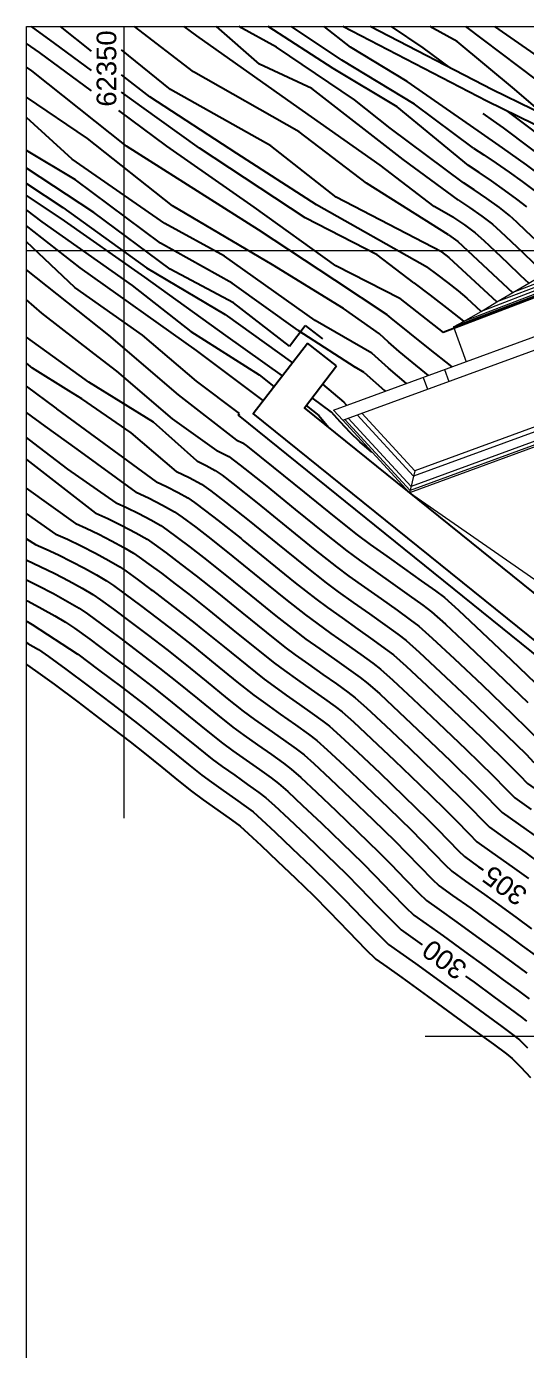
# Model space of a CAD drawing. Extents: x 62344 to 62624, y 108620 to 109406.
# Drawn here: x 62487.3 to 62519.1, y 108680 to 108764.3 of the extents above; entities that cross this region are included whole.
import ezdxf
from ezdxf.enums import TextEntityAlignment as Align

# ---------------------------------------------------------------- set-up
doc = ezdxf.new("R2010")
doc.units = 0
doc.header["$LTSCALE"] = 0.039369
doc.header["$MEASUREMENT"] = 0
for name, color, linetype in [('coordinate', 2, 'Continuous'), ('curve livello 1m', 2, 'Continuous'), ('curve livello 5m', 7, 'Continuous'), ('curve livello di scavo 1 m', 2, 'Continuous'), ('LIN010CO', 50, 'Continuous'), ('LIN018CO', 6, 'Continuous'), ('LIN025CO', 7, 'Continuous'), ('sezioni', 7, 'Continuous'), ('Strade', 7, 'Continuous')]:
    doc.layers.add(name, color=color, linetype=linetype)
doc.styles.add('ARIAL', font='arial.ttf')

msp = doc.modelspace()

# ---------------------------------------------------------------- linework, layer by layer
at = {"layer": 'coordinate', "linetype": 'Continuous', "lineweight": 0}
for p, q in [((62493.49999, 108764.27057), (62493.49999, 108713.88006)), ((62487.31004, 108750.00002), (62623.7144, 108750.00002)), ((62512.68886, 108700.00002), (62623.7144, 108700.00002))]:
    msp.add_line(p, q, dxfattribs=at)
at = {"layer": 'curve livello 1m'}
for p, q in [((62505.11393, 108740.14814), (62505.91584, 108739.50555)), ((62505.91584, 108739.50555), (62506.55465, 108738.74774))]:
    msp.add_line(p, q, dxfattribs=at)
at = {"layer": 'curve livello 1m', "flags": 128}
for points in [[(62491.45295, 108761.47571), (62489.10625, 108763.17662), (62487.63836, 108764.27057)], [(62491.45295, 108762.70537), (62489.46672, 108764.27057)], [(62491.54433, 108764.25743), (62491.52807, 108764.27057)], [(62514.18049, 108751.00457), (62508.96493, 108754.30489), (62504.66415, 108757.56429), (62497.93552, 108761.37849), (62494.18906, 108764.27057)], [(62514.81277, 108753.20944), (62511.28269, 108755.79706), (62505.48765, 108760.32324), (62502.13739, 108761.86214), (62499.41748, 108764.27057)], [(62515.12891, 108754.31188), (62510.46776, 108757.78858), (62508.20407, 108759.59905), (62503.22396, 108762.94843), (62500.83613, 108764.27057)], [(62515.44505, 108755.41431), (62510.9205, 108759.14643), (62506.84586, 108761.59057), (62502.6934, 108764.27057)], [(62515.7612, 108756.51675), (62512.00707, 108759.32748), (62507.38914, 108762.13371), (62504.18302, 108764.27057)], [(62514.27822, 108761.63581), (62512.57203, 108762.90417), (62510.54721, 108764.27057)], [(62518.3908, 108760.28126), (62514.72349, 108763.31052), (62512.99495, 108764.27057)], [(62519.77841, 108760.87722), (62515.28234, 108764.27057)], [(62513.7326, 108749.92772), (62507.02264, 108753.40335), (62502.8606, 108756.66276), (62496.4788, 108760.26891), (62493.36888, 108762.78265)], [(62510.27009, 108745.91927), (62506.93366, 108748.12786), (62502.07795, 108751.31792), (62493.68449, 108756.6578), (62487.64953, 108761.44289), (62487.31004, 108761.68139)], [(62512.85103, 108748.93509), (62505.77403, 108752.9179), (62500.71021, 108756.17731), (62495.16082, 108759.78346), (62493.36888, 108761.19557)], [(62512.91452, 108742.0564), (62511.63886, 108743.08341), (62511.04782, 108743.58373), (62510.35927, 108744.18019), (62509.77978, 108744.69385), (62507.4886, 108746.32479), (62502.97972, 108749.09875), (62496.59792, 108752.8436), (62491.18727, 108757.14325), (62487.31004, 108759.77756)], [(62511.96946, 108747.94247), (62509.63899, 108749.72289), (62505.06075, 108752.08076), (62498.33211, 108756.5191), (62494.65564, 108759.15437), (62493.36888, 108760.08703)], [(62520.33671, 108758.59358), (62518.3908, 108760.28126)], [(62521.02535, 108755.29481), (62517.68564, 108757.81022), (62517.04223, 108758.2697), (62516.39348, 108758.72162)], [(62521.35529, 108756.30169), (62517.92932, 108758.88207)], [(62509.28946, 108743.46844), (62505.68505, 108745.56195), (62499.92756, 108749.65354), (62496.11235, 108751.73402), (62490.21612, 108755.82561), (62487.31004, 108758.46682)], [(62504.58578, 108744.94014), (62500.41313, 108747.91982), (62495.83488, 108750.48573), (62490.42423, 108754.50798), (62487.31004, 108756.36792)], [(62515.7612, 108756.51675), (62516.42927, 108756.0932), (62517.21332, 108755.56878), (62518.05087, 108754.98756), (62518.87945, 108754.39361), (62519.63656, 108753.831)], [(62519.16354, 108752.79155), (62518.53047, 108753.28346), (62517.75284, 108753.85464), (62516.91989, 108754.44214), (62516.12089, 108754.98302), (62515.44505, 108755.41431)], [(62487.31004, 108754.26567), (62489.61951, 108752.73982), (62494.94502, 108748.90646), (62499.95101, 108745.92495), (62504.24356, 108742.86499)], [(62519.74817, 108750.66093), (62519.13304, 108751.24979), (62518.53466, 108751.82147), (62518.06735, 108752.2393), (62517.42141, 108752.73694), (62516.62453, 108753.31301), (62515.81445, 108753.87038), (62515.12891, 108754.31188)], [(62503.60288, 108742.03768), (62500.00426, 108744.59392), (62494.83851, 108748.3208), (62489.513, 108752.04768), (62487.31004, 108753.50349)], [(62514.81277, 108753.20944), (62515.5095, 108752.75461), (62516.3089, 108752.19076), (62516.97116, 108751.68706), (62516.97116, 108751.68706), (62517.49911, 108751.22093), (62518.17165, 108750.58462), (62518.90288, 108749.88081), (62519.60691, 108749.21221), (62520.19781, 108748.6815), (62520.19781, 108748.6815), (62520.35521, 108748.56004)], [(62487.31004, 108752.5869), (62488.28813, 108751.83472), (62494.03969, 108747.78839), (62497.76755, 108744.86013), (62502.13447, 108742.09159), (62503.06799, 108741.34697)], [(62502.37416, 108740.45102), (62498.14033, 108743.63559), (62490.73787, 108748.90646), (62487.31004, 108751.5884)], [(62514.18049, 108751.00457), (62514.77878, 108750.58257), (62518.2617, 108747.33831)], [(62513.7326, 108749.92772), (62514.20231, 108749.55891), (62517.24634, 108746.74576)], [(62500.71185, 108737.9424), (62496.98844, 108740.81076), (62492.5526, 108744.6119), (62487.31004, 108748.78345)], [(62512.85103, 108748.93509), (62513.42522, 108748.50696), (62514.10858, 108747.97798), (62514.78458, 108747.43962), (62515.33671, 108746.98338), (62515.33671, 108746.98338), (62516.23345, 108746.15466)], [(62511.96946, 108747.94247), (62513.00935, 108747.16711), (62514.24692, 108746.2091), (62515.12647, 108745.50864)], [(62491.60219, 108743.46203), (62488.29788, 108746.02595), (62487.31004, 108746.87886)], [(62514.40838, 108742.60362), (62512.90364, 108743.78313), (62510.53064, 108745.69357), (62510.27009, 108745.91927)], [(62490.66989, 108742.06676), (62487.31004, 108744.50124)], [(62504.58578, 108744.94014), (62508.2428, 108742.59119)], [(62512.91451, 108742.05641), (62511.63886, 108743.08341), (62511.04782, 108743.58373), (62510.35927, 108744.18019), (62509.77978, 108744.69385)], [(62490.01397, 108741.08513), (62487.70044, 108742.51693), (62487.31004, 108742.82805)], [(62499.42957, 108737.27701), (62496.60822, 108739.2903), (62493.05955, 108742.33121), (62491.60219, 108743.46203)], [(62511.49478, 108741.53636), (62510.36723, 108742.51311), (62509.28946, 108743.46844)], [(62498.14728, 108736.61162), (62495.39243, 108739.08258), (62491.28506, 108741.62102), (62490.66989, 108742.06676)], [(62508.79915, 108742.24302), (62508.2428, 108742.59119)], [(62508.79915, 108742.24302), (62510.10078, 108741.10338), (62510.16426, 108741.04898)], [(62496.865, 108735.94623), (62493.97352, 108738.41064), (62490.83698, 108740.57578), (62490.01397, 108741.08513)], [(62506.14776, 108741.49905), (62507.51717, 108740.36185)], [(62506.72061, 108739.71535), (62505.48981, 108740.6393)], [(62507.71116, 108740.15039), (62507.51717, 108740.36185)], [(62488.508, 108738.83132), (62487.31004, 108739.69629)], [(62509.30606, 108737.1805), (62508.84401, 108737.56145), (62508.53368, 108737.82637), (62507.94396, 108738.40287), (62507.27245, 108739.10249), (62506.72061, 108739.71535)], [(62494.30043, 108734.61544), (62490.53827, 108737.36541), (62488.508, 108738.83132)], [(62487.784, 108737.74779), (62487.31004, 108738.11074)], [(62493.01815, 108733.95005), (62489.94083, 108736.09619), (62487.784, 108737.74779)], [(62500.71185, 108737.9424), (62501.05568, 108737.76702), (62501.38533, 108737.52185), (62503.01541, 108736.2247), (62504.98483, 108734.62306), (62506.90025, 108733.06657), (62508.36832, 108731.90488), (62508.36832, 108731.90488), (62509.19989, 108731.29202), (62510.24557, 108730.54564), (62511.37274, 108729.7499), (62512.4488, 108728.98896), (62513.34111, 108728.34697), (62513.91707, 108727.9081), (62513.91707, 108727.9081), (62514.82321, 108727.10191), (62516.30812, 108725.72054), (62518.17208, 108723.95331), (62520.21538, 108721.98958)], [(62499.42957, 108737.27701), (62500.18966, 108736.8893), (62500.91842, 108736.3473), (62502.50357, 108735.0859), (62504.41872, 108733.5284), (62506.28136, 108732.0148), (62507.70898, 108730.88512), (62507.70898, 108730.88512), (62508.51763, 108730.28915), (62509.53449, 108729.56334), (62510.63061, 108728.78953), (62511.67701, 108728.04956), (62512.54473, 108727.42527), (62513.10482, 108726.99848), (62513.10482, 108726.99848), (62513.98599, 108726.21452), (62515.42997, 108724.8712), (62517.24257, 108723.15268), (62519.22957, 108721.24306)], [(62491.73587, 108733.28466), (62487.32705, 108736.69347), (62487.31004, 108736.70296)], [(62496.865, 108735.94623), (62497.67413, 108735.56516), (62498.45763, 108735.13387), (62498.45763, 108735.13387), (62499.04676, 108734.70948), (62499.98459, 108733.99821), (62499.98459, 108733.99821), (62501.47991, 108732.80831), (62503.28651, 108731.33908), (62505.04358, 108729.91127), (62506.39029, 108728.84561), (62506.39029, 108728.84561), (62507.15311, 108728.28342), (62508.11234, 108727.59875), (62509.14633, 108726.86879), (62510.13342, 108726.17076), (62510.95197, 108725.58185), (62511.48031, 108725.17925), (62511.48031, 108725.17925), (62512.31154, 108724.43972), (62513.67368, 108723.17254), (62515.38355, 108721.55142), (62517.25793, 108719.75003), (62519.11363, 108717.94208), (62519.11363, 108717.94208), (62519.62231, 108717.42258)], [(62498.14728, 108736.61162), (62498.74493, 108736.33015), (62499.32365, 108736.01159), (62499.32365, 108736.01159), (62499.7588, 108735.69812), (62500.45151, 108735.17276), (62500.45151, 108735.17276), (62501.99174, 108733.9471), (62503.85262, 108732.43374), (62505.66247, 108730.96304), (62507.04963, 108729.86537), (62507.04963, 108729.86537), (62507.83537, 108729.28629), (62508.82342, 108728.58105), (62509.88847, 108727.82916), (62510.90521, 108727.11016), (62511.74835, 108726.50356), (62512.29257, 108726.08887), (62512.29257, 108726.08887), (62513.14876, 108725.32712), (62514.55183, 108724.02187), (62516.31306, 108722.35205), (62518.24375, 108720.49655), (62520.15519, 108718.63429)], [(62490.45358, 108732.61927), (62487.31004, 108734.88338)], [(62494.30043, 108734.61544), (62495.08125, 108734.26001), (62495.97946, 108733.80186), (62496.7256, 108733.37844), (62496.7256, 108733.37844), (62497.2216, 108733.02817), (62498.08278, 108732.38768), (62499.05077, 108731.64913), (62499.05077, 108731.64913), (62500.45624, 108730.53071), (62502.1543, 108729.14976), (62503.80581, 108727.80773), (62505.0716, 108726.8061), (62505.0716, 108726.8061), (62505.78859, 108726.27769), (62506.69018, 108725.63415), (62507.66205, 108724.94805), (62508.58984, 108724.29196), (62509.3592, 108723.73843), (62509.8558, 108723.36002), (62509.8558, 108723.36002), (62510.63709, 108722.66492), (62511.91739, 108721.47388), (62513.52453, 108719.95015), (62515.28629, 108718.257), (62517.0305, 108716.55767), (62517.0305, 108716.55767), (62517.80452, 108715.76717), (62518.40871, 108715.15563), (62518.40871, 108715.15563), (62519.44203, 108714.42066)], [(62493.01815, 108733.95005), (62493.67905, 108733.65529), (62494.46172, 108733.27019), (62495.23296, 108732.86269), (62495.85958, 108732.50072), (62495.85958, 108732.50072), (62496.2435, 108732.2336), (62496.91066, 108731.74355), (62497.73334, 108731.12556), (62498.58386, 108730.47458), (62498.58386, 108730.47458), (62499.94441, 108729.39191), (62501.5882, 108728.05509), (62503.18692, 108726.75596), (62504.41225, 108725.78634), (62504.41225, 108725.78634), (62505.10632, 108725.27482), (62505.97911, 108724.65185), (62506.91991, 108723.98768), (62507.81804, 108723.35256), (62508.56282, 108722.81672), (62509.04355, 108722.45041), (62509.04355, 108722.45041), (62509.79986, 108721.77752), (62511.03925, 108720.62455), (62512.59502, 108719.14952), (62514.30047, 108717.51048), (62515.98893, 108715.86547), (62515.98893, 108715.86547), (62516.55774, 108715.28789), (62517.21142, 108714.61433), (62517.60339, 108714.2231), (62517.60339, 108714.2231), (62518.6059, 108713.51005), (62519.98356, 108712.53545)], [(62490.45358, 108732.61927), (62491.11912, 108732.32653), (62491.90745, 108731.94778), (62492.73042, 108731.52801), (62493.49985, 108731.11219), (62494.12755, 108730.74529), (62494.12755, 108730.74529), (62494.4901, 108730.49597), (62495.10816, 108730.04646), (62495.89719, 108729.45962), (62496.77266, 108728.79834), (62497.65003, 108728.12549), (62497.65003, 108728.12549), (62498.92074, 108727.11431), (62500.45599, 108725.86577), (62501.94914, 108724.65242), (62503.09356, 108723.74683), (62503.09356, 108723.74683), (62503.7418, 108723.26909), (62504.55695, 108722.68725), (62505.43563, 108722.06694), (62506.27446, 108721.47376), (62506.97006, 108720.9733), (62507.41904, 108720.63118), (62507.41904, 108720.63118), (62508.12542, 108720.00273), (62509.28296, 108718.92588), (62510.73599, 108717.54826), (62512.32884, 108716.01745), (62513.9058, 108714.48106), (62513.9058, 108714.48106), (62514.64107, 108713.73445), (62515.48606, 108712.86377), (62515.99273, 108712.35805), (62515.99273, 108712.35805), (62516.93364, 108711.68881), (62518.22664, 108710.7741), (62518.22664, 108710.7741), (62519.26293, 108710.02438)], [(62491.73587, 108733.28466), (62492.49359, 108732.94672), (62493.39092, 108732.5052), (62494.27515, 108732.038), (62494.99357, 108731.623), (62494.99357, 108731.623), (62495.43373, 108731.31675), (62496.19862, 108730.75491), (62497.14183, 108730.04638), (62498.11694, 108729.30004), (62498.11694, 108729.30004), (62499.43257, 108728.25311), (62501.02209, 108726.96043), (62502.56803, 108725.70419), (62503.75291, 108724.76659), (62503.75291, 108724.76659), (62504.42406, 108724.27195), (62505.26803, 108723.66955), (62506.17777, 108723.02731), (62507.04625, 108722.41316), (62507.76644, 108721.89501), (62508.2313, 108721.54079), (62508.2313, 108721.54079), (62508.96264, 108720.89012), (62510.1611, 108719.77522), (62511.6655, 108718.34889), (62513.31465, 108716.76397), (62514.94737, 108715.17327), (62514.94737, 108715.17327), (62515.59941, 108714.51117), (62516.34874, 108713.73905), (62516.79806, 108713.29058), (62516.79806, 108713.29058), (62517.76977, 108712.59943), (62519.1051, 108711.65478), (62519.1051, 108711.65478), (62520.02419, 108710.98984)], [(62487.31004, 108731.64844), (62487.88902, 108731.28849)], [(62487.88902, 108731.28849), (62488.55592, 108730.99807), (62489.33995, 108730.62801), (62490.17852, 108730.21024), (62491.00903, 108729.77667), (62491.76889, 108729.35923), (62492.39552, 108728.98986), (62492.39552, 108728.98986), (62492.84022, 108728.68404), (62493.59833, 108728.13266), (62494.56617, 108727.41285), (62495.64002, 108726.60172), (62496.7162, 108725.7764), (62496.7162, 108725.7764), (62497.89707, 108724.83672), (62499.32378, 108723.67645), (62500.71136, 108722.54889), (62501.77487, 108721.70732), (62501.77487, 108721.70732), (62502.51945, 108721.161), (62503.45972, 108720.49295), (62504.42966, 108719.80853), (62505.26327, 108719.21308), (62505.79453, 108718.81195), (62505.79453, 108718.81195), (62506.45097, 108718.22793), (62507.52667, 108717.22722), (62508.87697, 108715.94699), (62510.3572, 108714.52442), (62511.82267, 108713.09665), (62511.82267, 108713.09665), (62512.4649, 108712.44761), (62513.26007, 108711.62865), (62513.9764, 108710.89277), (62514.38208, 108710.49299), (62514.38208, 108710.49299), (62515.26138, 108709.86758), (62516.46971, 108709.01276), (62516.46971, 108709.01276), (62517.53082, 108708.24549), (62518.55316, 108707.50236), (62519.47383, 108706.82948)], [(62487.31004, 108730.31683), (62487.33524, 108730.30586), (62488.19169, 108729.90161), (62489.10772, 108729.44525), (62490.01494, 108728.97163), (62490.84499, 108728.51563), (62491.5295, 108728.11214), (62491.5295, 108728.11214), (62492.01528, 108727.77808), (62492.84342, 108727.17577), (62493.90065, 108726.38947), (62495.0737, 108725.50342), (62496.24929, 108724.60186), (62496.24929, 108724.60186), (62497.38524, 108723.69792), (62498.75767, 108722.58179), (62500.09247, 108721.49712), (62501.11553, 108720.68757), (62501.11553, 108720.68757), (62501.83178, 108720.16203), (62502.73628, 108719.51939), (62503.66932, 108718.861), (62504.47122, 108718.2882), (62504.98228, 108717.90233), (62504.98228, 108717.90233), (62505.61374, 108717.34053), (62506.64853, 108716.37789), (62507.94746, 108715.14636), (62509.37138, 108713.7779), (62510.78111, 108712.40445), (62510.78111, 108712.40445), (62511.48261, 108711.6955), (62512.35118, 108710.80095), (62513.13363, 108709.99714), (62513.57675, 108709.56047), (62513.57675, 108709.56047), (62514.42524, 108708.95696), (62515.59125, 108708.13209), (62515.59125, 108708.13209), (62516.75023, 108707.29405), (62517.86686, 108706.48238), (62518.87245, 108705.74744), (62519.69832, 108705.13958)], [(62487.31004, 108729.04239), (62488.03691, 108728.68026), (62489.02085, 108728.16659), (62489.9211, 108727.67204), (62490.66349, 108727.23442), (62490.66349, 108727.23442), (62491.19034, 108726.87211), (62492.08851, 108726.21887), (62493.23514, 108725.36608), (62494.50738, 108724.40511), (62495.78238, 108723.42732), (62495.78238, 108723.42732), (62496.87341, 108722.55912), (62498.19157, 108721.48713), (62499.47358, 108720.44535), (62500.45618, 108719.66781), (62500.45618, 108719.66781), (62501.14411, 108719.16305), (62502.01284, 108718.54583), (62502.90899, 108717.91348), (62503.67918, 108717.36333), (62504.17003, 108716.99272), (62504.17003, 108716.99272), (62504.77652, 108716.45313), (62505.77038, 108715.52856), (62507.01795, 108714.34573), (62508.38556, 108713.03138), (62509.73954, 108711.71225), (62509.73954, 108711.71225), (62510.50032, 108710.94339), (62511.44229, 108709.97324), (62512.29085, 108709.10152), (62512.77142, 108708.62794), (62512.77142, 108708.62794), (62513.58911, 108708.04634), (62514.71279, 108707.25142), (62514.71279, 108707.25142), (62515.96964, 108706.34261), (62517.18056, 108705.4624), (62518.27107, 108704.66539), (62519.16668, 108704.0062)], [(62487.31004, 108727.73751), (62487.4266, 108727.67805), (62488.31673, 108727.20535), (62489.1238, 108726.75634), (62489.79747, 108726.35671), (62489.79747, 108726.35671), (62490.3654, 108725.96615), (62491.3336, 108725.26198), (62492.56963, 108724.3427), (62493.94106, 108723.3068), (62495.31547, 108722.25277), (62495.31547, 108722.25277), (62496.36157, 108721.42032), (62497.62546, 108720.39246), (62498.85469, 108719.39358), (62499.79683, 108718.64806), (62499.79683, 108718.64806), (62500.45644, 108718.16408), (62501.2894, 108717.57227), (62502.14866, 108716.96595), (62502.88713, 108716.43846), (62503.35777, 108716.0831), (62503.35777, 108716.0831), (62503.93929, 108715.56573), (62504.89224, 108714.67923), (62506.08844, 108713.5451), (62507.39974, 108712.28487), (62508.69797, 108711.02004), (62508.69797, 108711.02004), (62509.51804, 108710.19128), (62510.5334, 108709.14554), (62511.44808, 108708.20589), (62511.9661, 108707.69541), (62511.9661, 108707.69541), (62512.75298, 108707.13573), (62513.83433, 108706.37075), (62515.18905, 108705.39117), (62516.49426, 108704.44242), (62517.66969, 108703.58335), (62518.63504, 108702.87283), (62519.31004, 108702.36972)], [(62487.31004, 108725.04854), (62487.40024, 108724.99784), (62488.06544, 108724.60127), (62488.06544, 108724.60127), (62488.71552, 108724.15422), (62489.82378, 108723.34819), (62491.2386, 108722.29593), (62492.80842, 108721.11018), (62494.38164, 108719.90368), (62494.38164, 108719.90368), (62495.33791, 108719.14273), (62496.49325, 108718.20314), (62497.61691, 108717.29004), (62498.47814, 108716.60855), (62498.47814, 108716.60855), (62499.0811, 108716.16613), (62499.84253, 108715.62515), (62500.62799, 108715.0709), (62501.30305, 108714.58871), (62501.73326, 108714.26387), (62501.73326, 108714.26387), (62502.26484, 108713.79093), (62503.13595, 108712.98056), (62504.22942, 108711.94384), (62505.42811, 108710.79183), (62506.61484, 108709.63563), (62506.61484, 108709.63563), (62507.55346, 108708.68706), (62508.71562, 108707.49013), (62509.76254, 108706.41464), (62510.35544, 108705.83036), (62510.35544, 108705.83036), (62511.08072, 108705.31449), (62512.0774, 108704.60941), (62512.0774, 108704.60941), (62513.62787, 108703.48829), (62515.12167, 108702.40245), (62516.46692, 108701.41926), (62517.57176, 108700.60608), (62518.34429, 108700.03028), (62518.69264, 108699.75921), (62518.69264, 108699.75921), (62519.21276, 108699.24946)], [(62487.31004, 108723.64749), (62487.89059, 108723.24825), (62489.06886, 108722.39129), (62490.57309, 108721.27254), (62492.2421, 108720.01187), (62493.91473, 108718.72914), (62493.91473, 108718.72914), (62494.82607, 108718.00393), (62495.92714, 108717.10848), (62496.99802, 108716.23827), (62497.8188, 108715.58879), (62497.8188, 108715.58879), (62498.56569, 108715.0439), (62499.49852, 108714.38398), (62500.36704, 108713.76784), (62500.92101, 108713.35426), (62500.92101, 108713.35426), (62501.42762, 108712.90354), (62502.2578, 108712.13123), (62503.29991, 108711.14321), (62504.44229, 108710.04532), (62505.57328, 108708.94343), (62505.57328, 108708.94343), (62506.57117, 108707.93494), (62507.80673, 108706.66243), (62508.91977, 108705.51901), (62509.55011, 108704.89783), (62509.55011, 108704.89783), (62510.24459, 108704.40388), (62511.19894, 108703.72874), (62511.19894, 108703.72874), (62512.84728, 108702.53685), (62514.43537, 108701.38247), (62515.86554, 108700.33722), (62517.04012, 108699.47271), (62517.86142, 108698.86056), (62518.23176, 108698.57238), (62518.23176, 108698.57238), (62518.78579, 108698.02571), (62519.39925, 108697.35441)]]:
    msp.add_lwpolyline(points, dxfattribs=at)
at = {"layer": 'curve livello 5m'}
for p, q in [((62504.0531, 108743.92564), (62505.0619, 108745.22831)), ((62505.0619, 108745.22831), (62506.15439, 108744.38226)), ((62501.10878, 108731.55508), (62503.74529, 108729.41159)), ((62495.34058, 108728.35398), (62498.04192, 108726.26755)), ((62487.68128, 108726.20116), (62490.5433, 108724.33082))]:
    msp.add_line(p, q, dxfattribs=at)
at = {"layer": 'curve livello 5m', "flags": 128}
for points in [[(62514.49663, 108752.10701), (62513.27473, 108752.80978), (62509.83393, 108755.43497), (62504.31053, 108759.32748), (62498.1533, 108763.67262), (62497.34715, 108764.27057)], [(62516.07734, 108757.61919), (62511.55433, 108760.77586), (62507.93243, 108762.94843), (62506.26494, 108764.27057)], [(62521.16602, 108761.47319), (62517.12926, 108764.27057)], [(62491.45295, 108760.18371), (62488.1351, 108762.62182), (62487.31004, 108763.18619)], [(62511.08789, 108746.94984), (62507.00303, 108749.0294), (62501.80048, 108752.77425), (62496.25109, 108756.6578), (62493.18338, 108758.9121)], [(62522.62811, 108752.8036), (62522.33248, 108753.03443), (62522.33248, 108753.03443), (62520.69541, 108754.28793), (62519.14931, 108755.45243), (62517.61967, 108756.5448), (62516.07734, 108757.61919)], [(62504.0531, 108743.92564), (62500.4825, 108746.67153), (62496.45919, 108748.82135), (62491.60347, 108752.42751), (62487.31004, 108755.24487)], [(62514.49663, 108752.10701), (62515.19818, 108751.63847), (62515.87497, 108751.13482), (62515.87497, 108751.13482), (62516.43883, 108750.64183), (62517.14821, 108749.97732), (62517.93756, 108749.21967), (62518.74133, 108748.44722), (62519.28389, 108747.93621)], [(62500.87913, 108739.63194), (62498.12908, 108741.69769), (62494.70715, 108744.6119), (62490.39805, 108747.65282), (62487.31004, 108750.55291)], [(62511.08789, 108746.94984), (62513.84567, 108744.78448)], [(62531.68365, 108730.856), (62532.97696, 108733.52675), (62520.33387, 108747.26729), (62513.84567, 108744.78449)], [(62489.24802, 108739.93881), (62489.19403, 108739.9785), (62487.31004, 108741.37905)], [(62495.58272, 108735.28083), (62489.24802, 108739.93881)], [(62556.42173, 108685.09144), (62545.12036, 108700.49818), (62536.6163, 108707.3683), (62530.04081, 108715.95904), (62500.79997, 108739.53375), (62500.79997, 108739.53375), (62500.87913, 108739.63194)], [(62495.58272, 108735.28083), (62496.22951, 108734.98641), (62496.97355, 108734.6069), (62497.59162, 108734.25615), (62497.59162, 108734.25615), (62498.00248, 108733.96601), (62498.71584, 108733.43546), (62499.51768, 108732.82367), (62500.96807, 108731.66951), (62501.10878, 108731.55508)], [(62489.1713, 108731.95388), (62487.31004, 108733.27154)], [(62489.1713, 108731.95388), (62489.91224, 108731.62797), (62490.7899, 108731.20631), (62491.70611, 108730.73898), (62492.56271, 108730.27604), (62493.26154, 108729.86757), (62493.66516, 108729.59), (62494.35325, 108729.08956), (62495.23168, 108728.43624), (62495.34058, 108728.35398)], [(62503.74529, 108729.41159), (62504.42469, 108728.8595), (62505.73094, 108727.82586), (62505.73094, 108727.82586), (62506.47085, 108727.28055), (62507.40126, 108726.61645), (62508.40419, 108725.90842), (62509.36163, 108725.23136), (62510.15558, 108724.66014), (62510.66806, 108724.26964), (62510.66806, 108724.26964), (62511.47431, 108723.55232), (62512.79554, 108722.32321), (62514.45404, 108720.75078), (62516.27211, 108719.00352), (62518.07206, 108717.24988), (62518.71342, 108716.59487), (62519.21404, 108716.08816), (62519.21404, 108716.08816), (62520.27816, 108715.33128), (62521.74048, 108714.29679), (62521.74048, 108714.29679), (62522.17311, 108713.98315)], [(62487.31004, 108726.40685), (62487.34362, 108726.38901), (62487.68128, 108726.20116)], [(62498.04192, 108726.26755), (62498.40891, 108725.97552), (62499.88988, 108724.77111), (62501.33025, 108723.60066), (62502.43422, 108722.72708), (62502.43422, 108722.72708), (62503.05954, 108722.26622), (62503.84588, 108721.70496), (62504.69349, 108721.10657), (62505.50267, 108720.53436), (62506.17367, 108720.05159), (62506.60679, 108719.72156), (62506.60679, 108719.72156), (62507.28819, 108719.11533), (62508.40482, 108718.07655), (62509.80648, 108716.74763), (62511.34302, 108715.27093), (62512.86424, 108713.78886), (62512.86424, 108713.78886), (62513.44718, 108713.19973), (62514.16896, 108712.45635), (62514.81917, 108711.7884), (62515.18741, 108711.42552), (62515.18741, 108711.42552), (62516.09751, 108710.7782), (62516.38074, 108710.57783)], [(62490.5433, 108724.33082), (62490.57869, 108724.30508), (62491.90412, 108723.31931), (62493.37474, 108722.20849), (62494.84855, 108721.07823), (62494.84855, 108721.07823), (62495.84974, 108720.28153), (62497.05936, 108719.2978), (62498.2358, 108718.34181), (62499.13749, 108717.6283), (62499.13749, 108717.6283), (62499.76877, 108717.16511), (62500.56597, 108716.59871), (62501.38832, 108716.01843), (62502.09509, 108715.51358), (62502.54552, 108715.17349), (62502.54552, 108715.17349), (62503.10207, 108714.67833), (62504.01409, 108713.82989), (62505.15893, 108712.74447), (62506.41392, 108711.53835), (62507.65641, 108710.32784), (62507.65641, 108710.32784), (62508.53575, 108709.43917), (62509.62451, 108708.31783), (62510.60531, 108707.31026), (62511.16077, 108706.76289), (62511.16077, 108706.76289), (62511.91685, 108706.22511), (62512.50977, 108705.80566)], [(62515.26292, 108703.81862), (62515.80797, 108703.42243), (62517.0683, 108702.50131), (62518.1034, 108701.73946), (62518.82717, 108701.2), (62519.15353, 108700.94604)]]:
    msp.add_lwpolyline(points, dxfattribs=at)
at = {"layer": 'curve livello di scavo 1 m', "linetype": 'Continuous', "lineweight": 0}
for p, q in [((62520.36151, 108747.38494), (62514.49451, 108745.13984)), ((62514.49451, 108745.13984), (62515.30345, 108742.93149))]:
    msp.add_line(p, q, dxfattribs=at)
at = {"layer": 'curve livello di scavo 1 m', "linetype": 'Continuous', "lineweight": 0, "flags": 128}
for points in [[(62533.14063, 108732.94696), (62533.45557, 108733.59734), (62520.44443, 108747.73788), (62516.25501, 108746.13474)], [(62532.30676, 108735.14125), (62520.49971, 108747.97318), (62517.25976, 108746.73336)], [(62530.07902, 108737.85773), (62520.55499, 108748.20848), (62518.26732, 108747.33307)], [(62532.41443, 108731.90621), (62533.21626, 108733.56204), (62520.38915, 108747.50259), (62515.14335, 108745.4952)]]:
    msp.add_lwpolyline(points, dxfattribs=at)
at = {"layer": 'LIN010CO', "linetype": 'Continuous', "lineweight": 0}
for p, q in [((62511.79352, 108734.97843), (62507.7915, 108739.32784)), ((62511.95592, 108735.64806), (62508.37378, 108739.54113)), ((62524.55872, 108739.4266), (62511.73289, 108734.72842)), ((62524.40196, 108739.59697), (62511.79352, 108734.97843)), ((62523.98207, 108740.05331), (62511.95592, 108735.64806)), ((62511.73289, 108734.72842), (62507.5741, 108739.2482)), ((62512.03745, 108735.98425), (62511.69731, 108734.58168))]:
    msp.add_line(p, q, dxfattribs=at)
at = {"layer": 'LIN010CO', "flags": 128}
for points in [[(62559.32347, 108688.0509), (62556.56569, 108686.02797), (62545.60911, 108700.96465), (62537.09965, 108707.83914), (62530.52395, 108716.43014), (62501.74208, 108739.63482), (62505.20458, 108744.10597)], [(62507.04945, 108742.67728), (62505.20458, 108744.10597)], [(62524.19716, 108724.52391), (62505.00089, 108740.00043), (62507.04945, 108742.67728)], [(62524.19716, 108724.52391), (62505.00089, 108740.00043), (62507.04945, 108742.67728)]]:
    msp.add_lwpolyline(points, dxfattribs=at)
at = {"layer": 'LIN018CO', "lineweight": 0}
msp.add_lwpolyline([(62623.7144, 108620.31839), (62487.31004, 108620.31839), (62487.31004, 108764.27057), (62623.7144, 108764.27057)], close=True, dxfattribs=at)
at = {"layer": 'LIN018CO', "linetype": 'Continuous', "lineweight": 0, "flags": 128}
msp.add_lwpolyline([(62517.25976, 108746.73336), (62518.26732, 108747.33307), (62519.28389, 108747.93621), (62520.68216, 108748.75084), (62520.36139, 108747.38507)], dxfattribs=at)
at = {"layer": 'LIN018CO', "lineweight": 0, "flags": 128}
msp.add_lwpolyline([(62514.49451, 108745.13984), (62515.14335, 108745.4952), (62516.25501, 108746.13474), (62517.25976, 108746.73336)], dxfattribs=at)
at = {"layer": 'LIN025CO', "linetype": 'Continuous', "lineweight": 0}
for p, q in [((62506.86019, 108739.83868), (62520.32179, 108744.76974)), ((62507.4465, 108739.20147), (62520.39993, 108743.94639)), ((62523.77126, 108740.28242), (62512.03745, 108735.98425)), ((62507.4465, 108739.20147), (62506.86019, 108739.83868)), ((62512.03745, 108735.98425), (62508.66612, 108739.64822)), ((62524.65073, 108739.3266), (62511.69731, 108734.58168)), ((62511.69731, 108734.58168), (62507.4465, 108739.20147)), ((62520.7066, 108728.31746), (62511.69731, 108734.58168))]:
    msp.add_line(p, q, dxfattribs=at)
at = {"layer": 'sezioni', "linetype": 'Continuous', "lineweight": 0}
for p, q in [((62512.57438, 108741.9318), (62512.84955, 108741.18062)), ((62513.92793, 108742.42762), (62514.2031, 108741.67643))]:
    msp.add_line(p, q, dxfattribs=at)
at = {"layer": 'Strade', "linetype": 'Continuous', "flags": 128}
for points in [[(62516.623, 108759.522), (62507.44286, 108764.27057)], [(62516.97494, 108760.24043), (62509.18626, 108764.27057)], [(62623.7144, 108690.48702), (62618.017, 108692.235), (62610.276, 108694.1), (62603.274, 108695.774), (62598.865, 108698.265), (62596.325, 108699.589), (62593.131, 108701.185), (62590.841, 108703.504), (62590.041, 108706.704), (62585.395, 108712.018), (62578.563, 108717.462), (62571.487, 108721.368), (62565.232, 108723.273), (62560.624, 108724.695), (62555.437, 108732.011), (62546.999, 108739.74), (62535.433, 108747.187), (62528.828, 108751.731), (62521.61, 108757.079), (62516.623, 108759.522)], [(62623.7144, 108691.32383), (62618.22821, 108693.007), (62610.4627, 108694.87791), (62603.56951, 108696.5259), (62599.24676, 108698.96816), (62596.68872, 108700.30157), (62593.60713, 108701.8414), (62591.56403, 108703.91037), (62590.77031, 108707.08527), (62585.94987, 108712.59878), (62579.00874, 108718.12974), (62571.80024, 108722.10888), (62565.46649, 108724.03787), (62561.11949, 108725.37932), (62556.04027, 108732.5433), (62547.48924, 108740.37584), (62535.87636, 108747.85302), (62529.29299, 108752.38214), (62522.02755, 108757.76528), (62516.97494, 108760.24043)]]:
    msp.add_lwpolyline(points, dxfattribs=at)

# ---------------------------------------------------------------- texts
at = {"layer": 'coordinate', "color": 1, "style": 'ARIAL'}
for s, rotation, p in [('62350', 90, (62493.02734, 108764.02171)), ('305', 143.9522156, (62516.94905, 108710.93492)), ('300', 143.9522156, (62513.10471, 108706.22253))]:
    msp.add_text(s, height=1.25, rotation=rotation, dxfattribs=at).set_placement(p, align=Align.RIGHT)

doc.saveas('drawing.dxf')
